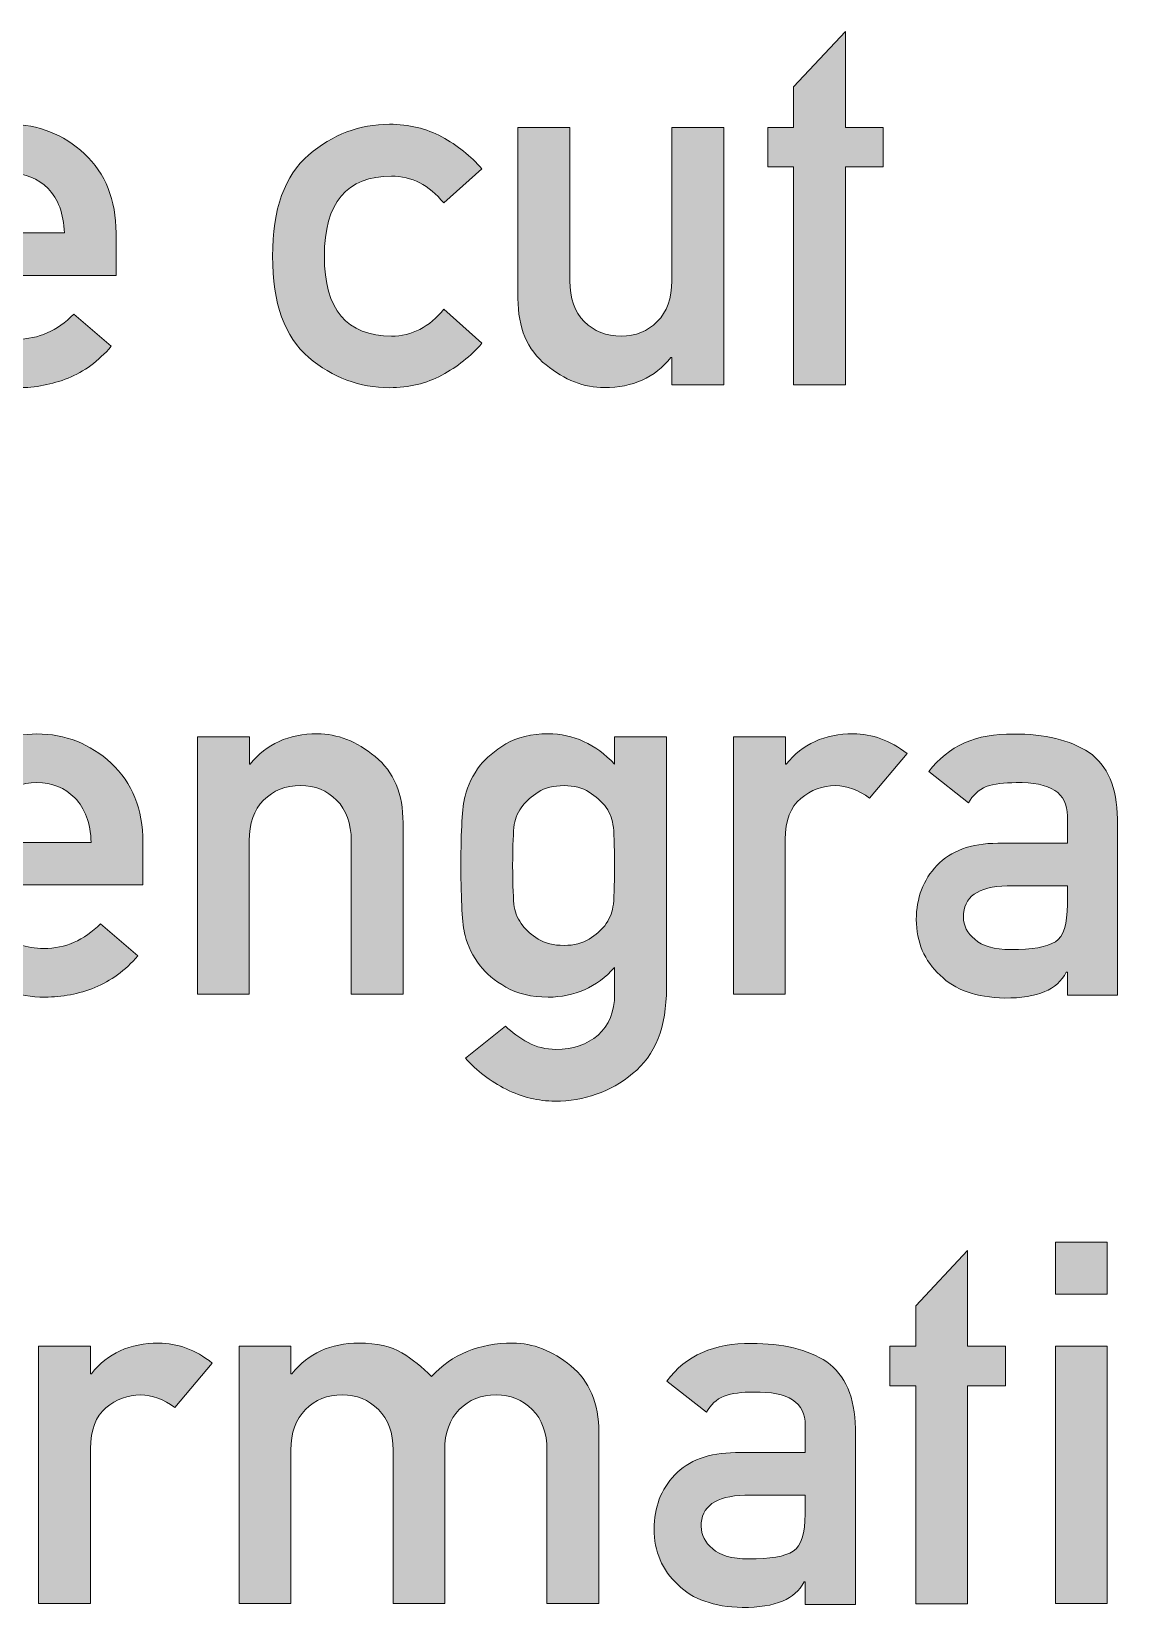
# Model space of a CAD drawing. Header units: inches. Extents: x 247 to 2765, y -1897 to -1110.
# Drawn here: x 2687.36 to 2696.41, y -1314.23 to -1301.09 of the extents above; entities that cross this region are included whole.
import ezdxf

# ---------------------------------------------------------------- set-up
doc = ezdxf.new("R2010")
doc.units = ezdxf.units.IN
doc.header["$MEASUREMENT"] = 0
doc.layers.add('Layer 1', color=7, linetype='Continuous')

# ---------------------------------------------------------------- blocks, each defined once
blk = doc.blocks.new('block 320')
at = {"layer": 'Layer 1', "true_color": 0x010101}
h = blk.add_hatch(color=18, dxfattribs=at)
h.dxf.hatch_style = 2
h.paths.add_polyline_path([(2693.714, -1304.037), (2693.714, -1302.22), (2693.5, -1302.22), (2693.5, -1301.89), (2693.714, -1301.89), (2693.714, -1301.553), (2694.147, -1301.091), (2694.147, -1301.89), (2694.461, -1301.89), (2694.461, -1302.22), (2694.147, -1302.22), (2694.147, -1304.037)])
h = blk.add_hatch(color=18, dxfattribs=at)
h.dxf.hatch_style = 2
edge = h.paths.add_edge_path()
edge.add_spline(control_points=[(2688.069, -1303.126), (2688.069, -1303.126), (2686.734, -1303.126), (2686.734, -1303.126), (2686.734, -1303.302), (2686.782, -1303.434), (2686.878, -1303.523), (2686.973, -1303.611), (2687.096, -1303.655), (2687.244, -1303.655), (2687.422, -1303.655), (2687.579, -1303.586), (2687.716, -1303.448), (2687.716, -1303.448), (2688.029, -1303.715), (2688.029, -1303.715), (2687.922, -1303.839), (2687.802, -1303.927), (2687.669, -1303.98), (2687.536, -1304.033), (2687.397, -1304.06), (2687.253, -1304.06), (2687.032, -1304.06), (2686.819, -1303.989), (2686.612, -1303.847), (2686.405, -1303.704), (2686.302, -1303.412), (2686.302, -1302.971), (2686.302, -1302.554), (2686.398, -1302.265), (2686.589, -1302.105), (2686.78, -1301.946), (2686.978, -1301.865), (2687.187, -1301.865), (2687.422, -1301.865), (2687.628, -1301.947), (2687.805, -1302.11), (2687.981, -1302.274), (2688.069, -1302.494), (2688.069, -1302.771), (2688.069, -1302.771), (2688.069, -1303.126), (2688.069, -1303.126), (2688.069, -1303.126), (2688.069, -1303.126), (2688.069, -1303.126)], knot_values=[0, 0, 0, 0, 1, 1, 1, 2, 2, 2, 3, 3, 3, 4, 4, 4, 5, 5, 5, 6, 6, 6, 7, 7, 7, 8, 8, 8, 9, 9, 9, 10, 10, 10, 11, 11, 11, 12, 12, 12, 13, 13, 13, 14, 14, 14, 15, 15, 15, 15], degree=3, periodic=1)
edge = h.paths.add_edge_path()
edge.add_spline(control_points=[(2686.734, -1302.77), (2686.734, -1302.77), (2687.639, -1302.77), (2687.639, -1302.77), (2687.632, -1302.609), (2687.587, -1302.485), (2687.502, -1302.399), (2687.418, -1302.315), (2687.313, -1302.272), (2687.186, -1302.272), (2687.058, -1302.272), (2686.952, -1302.315), (2686.868, -1302.399), (2686.782, -1302.485), (2686.738, -1302.609), (2686.734, -1302.77)], knot_values=[0, 0, 0, 0, 1, 1, 1, 2, 2, 2, 3, 3, 3, 4, 4, 4, 5, 5, 5, 5], degree=3, periodic=1)
h = blk.add_hatch(color=18, dxfattribs=at)
h.dxf.hatch_style = 2
edge = h.paths.add_edge_path()
edge.add_spline(control_points=[(2690.8, -1303.405), (2690.8, -1303.405), (2691.118, -1303.69), (2691.118, -1303.69), (2691.024, -1303.797), (2690.913, -1303.886), (2690.784, -1303.956), (2690.655, -1304.025), (2690.51, -1304.06), (2690.347, -1304.06), (2690.099, -1304.06), (2689.875, -1303.976), (2689.675, -1303.807), (2689.474, -1303.638), (2689.373, -1303.358), (2689.373, -1302.964), (2689.373, -1302.571), (2689.474, -1302.29), (2689.675, -1302.119), (2689.875, -1301.949), (2690.099, -1301.864), (2690.347, -1301.864), (2690.51, -1301.864), (2690.655, -1301.899), (2690.784, -1301.969), (2690.913, -1302.04), (2691.024, -1302.129), (2691.118, -1302.236), (2691.118, -1302.236), (2690.8, -1302.52), (2690.8, -1302.52), (2690.678, -1302.37), (2690.533, -1302.296), (2690.364, -1302.296), (2689.992, -1302.296), (2689.805, -1302.519), (2689.805, -1302.964), (2689.805, -1303.408), (2689.992, -1303.63), (2690.364, -1303.63), (2690.534, -1303.63), (2690.68, -1303.555), (2690.8, -1303.405)], knot_values=[0, 0, 0, 0, 1, 1, 1, 2, 2, 2, 3, 3, 3, 4, 4, 4, 5, 5, 5, 6, 6, 6, 7, 7, 7, 8, 8, 8, 9, 9, 9, 10, 10, 10, 11, 11, 11, 12, 12, 12, 13, 13, 13, 14, 14, 14, 14], degree=3, periodic=1)
h = blk.add_hatch(color=18, dxfattribs=at)
h.dxf.hatch_style = 2
edge = h.paths.add_edge_path()
edge.add_spline(control_points=[(2691.418, -1303.316), (2691.418, -1303.316), (2691.418, -1301.89), (2691.418, -1301.89), (2691.418, -1301.89), (2691.851, -1301.89), (2691.851, -1301.89), (2691.851, -1301.89), (2691.851, -1303.169), (2691.851, -1303.169), (2691.851, -1303.315), (2691.89, -1303.428), (2691.971, -1303.509), (2692.052, -1303.59), (2692.154, -1303.63), (2692.278, -1303.63), (2692.398, -1303.63), (2692.499, -1303.59), (2692.579, -1303.509), (2692.66, -1303.428), (2692.701, -1303.315), (2692.701, -1303.169), (2692.701, -1303.169), (2692.701, -1301.89), (2692.701, -1301.89), (2692.701, -1301.89), (2693.133, -1301.89), (2693.133, -1301.89), (2693.133, -1301.89), (2693.133, -1304.035), (2693.133, -1304.035), (2693.133, -1304.035), (2692.701, -1304.035), (2692.701, -1304.035), (2692.701, -1304.035), (2692.701, -1303.807), (2692.701, -1303.807), (2692.701, -1303.807), (2692.692, -1303.807), (2692.692, -1303.807), (2692.559, -1303.976), (2692.374, -1304.059), (2692.139, -1304.059), (2691.97, -1304.059), (2691.807, -1303.996), (2691.652, -1303.87), (2691.496, -1303.745), (2691.418, -1303.559), (2691.418, -1303.316)], knot_values=[0, 0, 0, 0, 1, 1, 1, 2, 2, 2, 3, 3, 3, 4, 4, 4, 5, 5, 5, 6, 6, 6, 7, 7, 7, 8, 8, 8, 9, 9, 9, 10, 10, 10, 11, 11, 11, 12, 12, 12, 13, 13, 13, 14, 14, 14, 15, 15, 15, 16, 16, 16, 16], degree=3, periodic=1)
h = blk.add_hatch(color=18, dxfattribs=at)
h.dxf.hatch_style = 2
edge = h.paths.add_edge_path()
edge.add_spline(control_points=[(2688.293, -1308.205), (2688.293, -1308.205), (2686.957, -1308.205), (2686.957, -1308.205), (2686.957, -1308.382), (2687.005, -1308.514), (2687.1, -1308.603), (2687.196, -1308.691), (2687.318, -1308.735), (2687.468, -1308.735), (2687.646, -1308.735), (2687.802, -1308.666), (2687.939, -1308.528), (2687.939, -1308.528), (2688.251, -1308.795), (2688.251, -1308.795), (2688.145, -1308.919), (2688.025, -1309.007), (2687.892, -1309.06), (2687.759, -1309.113), (2687.62, -1309.14), (2687.476, -1309.14), (2687.255, -1309.14), (2687.042, -1309.069), (2686.835, -1308.927), (2686.628, -1308.784), (2686.525, -1308.492), (2686.525, -1308.051), (2686.525, -1307.633), (2686.621, -1307.345), (2686.812, -1307.185), (2687.003, -1307.025), (2687.201, -1306.946), (2687.41, -1306.946), (2687.646, -1306.946), (2687.852, -1307.027), (2688.028, -1307.19), (2688.205, -1307.353), (2688.293, -1307.573), (2688.293, -1307.85), (2688.293, -1307.85), (2688.293, -1308.205), (2688.293, -1308.205)], knot_values=[0, 0, 0, 0, 1, 1, 1, 2, 2, 2, 3, 3, 3, 4, 4, 4, 5, 5, 5, 6, 6, 6, 7, 7, 7, 8, 8, 8, 9, 9, 9, 10, 10, 10, 11, 11, 11, 12, 12, 12, 13, 13, 13, 14, 14, 14, 14], degree=3, periodic=1)
edge = h.paths.add_edge_path()
edge.add_spline(control_points=[(2686.957, -1307.85), (2686.957, -1307.85), (2687.862, -1307.85), (2687.862, -1307.85), (2687.855, -1307.689), (2687.81, -1307.565), (2687.726, -1307.48), (2687.641, -1307.394), (2687.536, -1307.352), (2687.41, -1307.352), (2687.282, -1307.352), (2687.175, -1307.394), (2687.09, -1307.48), (2687.006, -1307.565), (2686.961, -1307.689), (2686.957, -1307.85)], knot_values=[0, 0, 0, 0, 1, 1, 1, 2, 2, 2, 3, 3, 3, 4, 4, 4, 5, 5, 5, 5], degree=3, periodic=1)
h = blk.add_hatch(color=18, dxfattribs=at)
h.dxf.hatch_style = 2
edge = h.paths.add_edge_path()
edge.add_spline(control_points=[(2688.747, -1309.115), (2688.747, -1309.115), (2688.747, -1306.969), (2688.747, -1306.969), (2688.747, -1306.969), (2689.18, -1306.969), (2689.18, -1306.969), (2689.18, -1306.969), (2689.18, -1307.199), (2689.18, -1307.199), (2689.18, -1307.199), (2689.187, -1307.199), (2689.187, -1307.199), (2689.321, -1307.029), (2689.507, -1306.945), (2689.746, -1306.945), (2689.913, -1306.945), (2690.074, -1307.008), (2690.228, -1307.134), (2690.383, -1307.261), (2690.461, -1307.446), (2690.461, -1307.688), (2690.461, -1307.688), (2690.461, -1309.114), (2690.461, -1309.114), (2690.461, -1309.114), (2690.029, -1309.114), (2690.029, -1309.114), (2690.029, -1309.114), (2690.029, -1307.837), (2690.029, -1307.837), (2690.029, -1307.692), (2689.988, -1307.58), (2689.907, -1307.498), (2689.827, -1307.417), (2689.726, -1307.376), (2689.606, -1307.376), (2689.482, -1307.376), (2689.38, -1307.416), (2689.299, -1307.498), (2689.219, -1307.579), (2689.178, -1307.692), (2689.178, -1307.837), (2689.178, -1307.837), (2689.178, -1309.114), (2689.178, -1309.114), (2689.178, -1309.114), (2688.747, -1309.115), (2688.747, -1309.115), (2688.747, -1309.115), (2688.747, -1309.115), (2688.747, -1309.115)], knot_values=[0, 0, 0, 0, 1, 1, 1, 2, 2, 2, 3, 3, 3, 4, 4, 4, 5, 5, 5, 6, 6, 6, 7, 7, 7, 8, 8, 8, 9, 9, 9, 10, 10, 10, 11, 11, 11, 12, 12, 12, 13, 13, 13, 14, 14, 14, 15, 15, 15, 16, 16, 16, 17, 17, 17, 17], degree=3, periodic=1)
h = blk.add_hatch(color=18, dxfattribs=at)
h.dxf.hatch_style = 2
edge = h.paths.add_edge_path()
edge.add_spline(control_points=[(2692.224, -1309.113), (2692.224, -1309.113), (2692.224, -1308.892), (2692.224, -1308.892), (2692.074, -1309.057), (2691.889, -1309.14), (2691.67, -1309.14), (2691.53, -1309.14), (2691.413, -1309.112), (2691.318, -1309.056), (2691.223, -1309.001), (2691.152, -1308.942), (2691.104, -1308.879), (2691.042, -1308.799), (2691, -1308.715), (2690.977, -1308.625), (2690.955, -1308.535), (2690.943, -1308.342), (2690.943, -1308.044), (2690.943, -1307.747), (2690.954, -1307.553), (2690.977, -1307.464), (2691, -1307.374), (2691.043, -1307.289), (2691.104, -1307.207), (2691.153, -1307.146), (2691.224, -1307.087), (2691.318, -1307.03), (2691.412, -1306.973), (2691.53, -1306.945), (2691.67, -1306.945), (2691.88, -1306.945), (2692.064, -1307.029), (2692.224, -1307.199), (2692.224, -1307.199), (2692.224, -1306.969), (2692.224, -1306.969), (2692.224, -1306.969), (2692.656, -1306.969), (2692.656, -1306.969), (2692.656, -1306.969), (2692.656, -1309.065), (2692.656, -1309.065), (2692.656, -1309.388), (2692.562, -1309.625), (2692.374, -1309.778), (2692.186, -1309.931), (2691.97, -1310.007), (2691.726, -1310.007), (2691.588, -1310.007), (2691.453, -1309.974), (2691.321, -1309.908), (2691.188, -1309.842), (2691.075, -1309.755), (2690.98, -1309.648), (2690.98, -1309.648), (2691.314, -1309.382), (2691.314, -1309.382), (2691.367, -1309.433), (2691.429, -1309.479), (2691.502, -1309.518), (2691.574, -1309.556), (2691.651, -1309.576), (2691.734, -1309.576), (2691.877, -1309.576), (2691.994, -1309.536), (2692.086, -1309.456), (2692.178, -1309.376), (2692.224, -1309.262), (2692.224, -1309.113)], knot_values=[0, 0, 0, 0, 1, 1, 1, 2, 2, 2, 3, 3, 3, 4, 4, 4, 5, 5, 5, 6, 6, 6, 7, 7, 7, 8, 8, 8, 9, 9, 9, 10, 10, 10, 11, 11, 11, 12, 12, 12, 13, 13, 13, 14, 14, 14, 15, 15, 15, 16, 16, 16, 17, 17, 17, 18, 18, 18, 19, 19, 19, 20, 20, 20, 21, 21, 21, 22, 22, 22, 23, 23, 23, 23], degree=3, periodic=1)
edge = h.paths.add_edge_path()
edge.add_spline(control_points=[(2691.374, -1308.044), (2691.374, -1308.216), (2691.38, -1308.331), (2691.388, -1308.388), (2691.397, -1308.444), (2691.421, -1308.497), (2691.459, -1308.545), (2691.488, -1308.583), (2691.531, -1308.621), (2691.587, -1308.656), (2691.644, -1308.692), (2691.715, -1308.709), (2691.802, -1308.709), (2691.886, -1308.709), (2691.956, -1308.692), (2692.012, -1308.656), (2692.067, -1308.62), (2692.11, -1308.583), (2692.141, -1308.545), (2692.178, -1308.496), (2692.201, -1308.444), (2692.21, -1308.388), (2692.219, -1308.331), (2692.223, -1308.217), (2692.223, -1308.044), (2692.223, -1307.872), (2692.219, -1307.757), (2692.21, -1307.701), (2692.201, -1307.644), (2692.178, -1307.591), (2692.141, -1307.542), (2692.11, -1307.505), (2692.067, -1307.467), (2692.012, -1307.431), (2691.956, -1307.394), (2691.886, -1307.377), (2691.802, -1307.377), (2691.715, -1307.377), (2691.644, -1307.395), (2691.587, -1307.431), (2691.531, -1307.467), (2691.488, -1307.505), (2691.459, -1307.542), (2691.421, -1307.592), (2691.397, -1307.644), (2691.388, -1307.701), (2691.38, -1307.757), (2691.374, -1307.872), (2691.374, -1308.044)], knot_values=[0, 0, 0, 0, 1, 1, 1, 2, 2, 2, 3, 3, 3, 4, 4, 4, 5, 5, 5, 6, 6, 6, 7, 7, 7, 8, 8, 8, 9, 9, 9, 10, 10, 10, 11, 11, 11, 12, 12, 12, 13, 13, 13, 14, 14, 14, 15, 15, 15, 16, 16, 16, 16], degree=3, periodic=1)
h = blk.add_hatch(color=18, dxfattribs=at)
h.dxf.hatch_style = 2
edge = h.paths.add_edge_path()
edge.add_spline(control_points=[(2693.214, -1309.115), (2693.214, -1309.115), (2693.214, -1306.969), (2693.214, -1306.969), (2693.214, -1306.969), (2693.647, -1306.969), (2693.647, -1306.969), (2693.647, -1306.969), (2693.647, -1307.199), (2693.647, -1307.199), (2693.647, -1307.199), (2693.654, -1307.199), (2693.654, -1307.199), (2693.788, -1307.029), (2693.974, -1306.945), (2694.212, -1306.945), (2694.37, -1306.945), (2694.519, -1306.999), (2694.661, -1307.11), (2694.661, -1307.11), (2694.349, -1307.482), (2694.349, -1307.482), (2694.254, -1307.412), (2694.16, -1307.377), (2694.063, -1307.377), (2693.957, -1307.377), (2693.861, -1307.412), (2693.775, -1307.483), (2693.689, -1307.554), (2693.646, -1307.668), (2693.646, -1307.825), (2693.646, -1307.825), (2693.646, -1309.115), (2693.646, -1309.115), (2693.646, -1309.115), (2693.214, -1309.115), (2693.214, -1309.115), (2693.214, -1309.115), (2693.214, -1309.115), (2693.214, -1309.115)], knot_values=[0, 0, 0, 0, 1, 1, 1, 2, 2, 2, 3, 3, 3, 4, 4, 4, 5, 5, 5, 6, 6, 6, 7, 7, 7, 8, 8, 8, 9, 9, 9, 10, 10, 10, 11, 11, 11, 12, 12, 12, 13, 13, 13, 13], degree=3, periodic=1)
h = blk.add_hatch(color=18, dxfattribs=at)
h.dxf.hatch_style = 2
edge = h.paths.add_edge_path()
edge.add_spline(control_points=[(2695.997, -1309.123), (2695.997, -1309.123), (2695.997, -1308.933), (2695.997, -1308.933), (2695.997, -1308.933), (2695.988, -1308.933), (2695.988, -1308.933), (2695.948, -1309.007), (2695.889, -1309.061), (2695.809, -1309.094), (2695.723, -1309.13), (2695.611, -1309.148), (2695.474, -1309.148), (2695.237, -1309.142), (2695.058, -1309.079), (2694.937, -1308.958), (2694.805, -1308.837), (2694.738, -1308.682), (2694.738, -1308.493), (2694.738, -1308.314), (2694.795, -1308.163), (2694.91, -1308.042), (2695.024, -1307.921), (2695.193, -1307.859), (2695.416, -1307.857), (2695.416, -1307.857), (2695.997, -1307.857), (2695.997, -1307.857), (2695.997, -1307.857), (2695.997, -1307.629), (2695.997, -1307.629), (2695.998, -1307.439), (2695.856, -1307.346), (2695.569, -1307.352), (2695.47, -1307.352), (2695.387, -1307.363), (2695.321, -1307.385), (2695.256, -1307.414), (2695.207, -1307.459), (2695.174, -1307.52), (2695.174, -1307.52), (2694.843, -1307.259), (2694.843, -1307.259), (2695.003, -1307.046), (2695.238, -1306.942), (2695.548, -1306.947), (2695.809, -1306.945), (2696.018, -1306.996), (2696.177, -1307.1), (2696.332, -1307.21), (2696.411, -1307.394), (2696.414, -1307.654), (2696.414, -1307.654), (2696.414, -1309.124), (2696.414, -1309.124), (2696.414, -1309.124), (2695.997, -1309.123), (2695.997, -1309.123), (2695.997, -1309.123), (2695.997, -1309.123), (2695.997, -1309.123)], knot_values=[0, 0, 0, 0, 1, 1, 1, 2, 2, 2, 3, 3, 3, 4, 4, 4, 5, 5, 5, 6, 6, 6, 7, 7, 7, 8, 8, 8, 9, 9, 9, 10, 10, 10, 11, 11, 11, 12, 12, 12, 13, 13, 13, 14, 14, 14, 15, 15, 15, 16, 16, 16, 17, 17, 17, 18, 18, 18, 19, 19, 19, 20, 20, 20, 20], degree=3, periodic=1)
edge = h.paths.add_edge_path()
edge.add_spline(control_points=[(2695.997, -1308.369), (2695.997, -1308.369), (2695.997, -1308.212), (2695.997, -1308.212), (2695.997, -1308.212), (2695.494, -1308.212), (2695.494, -1308.212), (2695.249, -1308.219), (2695.128, -1308.306), (2695.131, -1308.472), (2695.131, -1308.544), (2695.162, -1308.606), (2695.226, -1308.658), (2695.286, -1308.714), (2695.386, -1308.743), (2695.526, -1308.743), (2695.702, -1308.745), (2695.826, -1308.724), (2695.898, -1308.678), (2695.963, -1308.634), (2695.997, -1308.53), (2695.997, -1308.369)], knot_values=[0, 0, 0, 0, 1, 1, 1, 2, 2, 2, 3, 3, 3, 4, 4, 4, 5, 5, 5, 6, 6, 6, 7, 7, 7, 7], degree=3, periodic=1)
h = blk.add_hatch(color=18, dxfattribs=at)
h.dxf.hatch_style = 2
h.paths.add_polyline_path([(2695.897, -1311.616), (2695.897, -1311.183), (2696.329, -1311.183), (2696.329, -1311.616)])
h.paths.add_polyline_path([(2695.897, -1314.195), (2695.897, -1312.049), (2696.329, -1312.049), (2696.329, -1314.195)])
h = blk.add_hatch(color=18, dxfattribs=at)
h.dxf.hatch_style = 2
h.paths.add_polyline_path([(2694.733, -1314.197), (2694.733, -1312.381), (2694.518, -1312.381), (2694.518, -1312.049), (2694.733, -1312.049), (2694.733, -1311.713), (2695.165, -1311.252), (2695.165, -1312.049), (2695.48, -1312.049), (2695.48, -1312.381), (2695.165, -1312.381), (2695.165, -1314.197)])
h = blk.add_hatch(color=18, dxfattribs=at)
h.dxf.hatch_style = 2
edge = h.paths.add_edge_path()
edge.add_spline(control_points=[(2687.424, -1314.195), (2687.424, -1314.195), (2687.424, -1312.049), (2687.424, -1312.049), (2687.424, -1312.049), (2687.857, -1312.049), (2687.857, -1312.049), (2687.857, -1312.049), (2687.857, -1312.279), (2687.857, -1312.279), (2687.857, -1312.279), (2687.865, -1312.279), (2687.865, -1312.279), (2687.998, -1312.109), (2688.184, -1312.024), (2688.423, -1312.024), (2688.58, -1312.024), (2688.729, -1312.079), (2688.871, -1312.19), (2688.871, -1312.19), (2688.559, -1312.562), (2688.559, -1312.562), (2688.465, -1312.491), (2688.37, -1312.456), (2688.273, -1312.456), (2688.167, -1312.456), (2688.071, -1312.492), (2687.985, -1312.563), (2687.899, -1312.634), (2687.856, -1312.748), (2687.856, -1312.905), (2687.856, -1312.905), (2687.856, -1314.195), (2687.856, -1314.195), (2687.856, -1314.195), (2687.424, -1314.195), (2687.424, -1314.195), (2687.424, -1314.195), (2687.424, -1314.195), (2687.424, -1314.195)], knot_values=[0, 0, 0, 0, 1, 1, 1, 2, 2, 2, 3, 3, 3, 4, 4, 4, 5, 5, 5, 6, 6, 6, 7, 7, 7, 8, 8, 8, 9, 9, 9, 10, 10, 10, 11, 11, 11, 12, 12, 12, 13, 13, 13, 13], degree=3, periodic=1)
h = blk.add_hatch(color=18, dxfattribs=at)
h.dxf.hatch_style = 2
edge = h.paths.add_edge_path()
edge.add_spline(control_points=[(2689.094, -1314.195), (2689.094, -1314.195), (2689.094, -1312.049), (2689.094, -1312.049), (2689.094, -1312.049), (2689.526, -1312.049), (2689.526, -1312.049), (2689.526, -1312.049), (2689.526, -1312.279), (2689.526, -1312.279), (2689.526, -1312.279), (2689.535, -1312.279), (2689.535, -1312.279), (2689.671, -1312.109), (2689.857, -1312.024), (2690.093, -1312.024), (2690.243, -1312.024), (2690.362, -1312.05), (2690.45, -1312.105), (2690.539, -1312.159), (2690.621, -1312.224), (2690.698, -1312.303), (2690.868, -1312.118), (2691.094, -1312.024), (2691.376, -1312.024), (2691.544, -1312.024), (2691.705, -1312.088), (2691.859, -1312.214), (2692.014, -1312.341), (2692.092, -1312.526), (2692.092, -1312.768), (2692.092, -1312.768), (2692.092, -1314.194), (2692.092, -1314.194), (2692.092, -1314.194), (2691.66, -1314.194), (2691.66, -1314.194), (2691.66, -1314.194), (2691.66, -1312.917), (2691.66, -1312.917), (2691.66, -1312.772), (2691.619, -1312.66), (2691.538, -1312.578), (2691.456, -1312.497), (2691.355, -1312.456), (2691.236, -1312.456), (2691.112, -1312.456), (2691.01, -1312.496), (2690.929, -1312.578), (2690.849, -1312.66), (2690.808, -1312.772), (2690.808, -1312.917), (2690.808, -1312.917), (2690.808, -1314.194), (2690.808, -1314.194), (2690.808, -1314.194), (2690.378, -1314.194), (2690.378, -1314.194), (2690.378, -1314.194), (2690.378, -1312.917), (2690.378, -1312.917), (2690.378, -1312.772), (2690.337, -1312.66), (2690.255, -1312.578), (2690.174, -1312.497), (2690.074, -1312.456), (2689.954, -1312.456), (2689.83, -1312.456), (2689.727, -1312.496), (2689.647, -1312.578), (2689.567, -1312.66), (2689.526, -1312.772), (2689.526, -1312.917), (2689.526, -1312.917), (2689.526, -1314.194), (2689.526, -1314.194), (2689.526, -1314.194), (2689.094, -1314.194), (2689.094, -1314.194), (2689.094, -1314.194), (2689.094, -1314.195), (2689.094, -1314.195)], knot_values=[0, 0, 0, 0, 1, 1, 1, 2, 2, 2, 3, 3, 3, 4, 4, 4, 5, 5, 5, 6, 6, 6, 7, 7, 7, 8, 8, 8, 9, 9, 9, 10, 10, 10, 11, 11, 11, 12, 12, 12, 13, 13, 13, 14, 14, 14, 15, 15, 15, 16, 16, 16, 17, 17, 17, 18, 18, 18, 19, 19, 19, 20, 20, 20, 21, 21, 21, 22, 22, 22, 23, 23, 23, 24, 24, 24, 25, 25, 25, 26, 26, 26, 27, 27, 27, 27], degree=3, periodic=1)
h = blk.add_hatch(color=18, dxfattribs=at)
h.dxf.hatch_style = 2
edge = h.paths.add_edge_path()
edge.add_spline(control_points=[(2693.811, -1314.204), (2693.811, -1314.204), (2693.811, -1314.014), (2693.811, -1314.014), (2693.811, -1314.014), (2693.803, -1314.014), (2693.803, -1314.014), (2693.764, -1314.088), (2693.704, -1314.141), (2693.623, -1314.175), (2693.538, -1314.211), (2693.426, -1314.228), (2693.288, -1314.228), (2693.051, -1314.222), (2692.872, -1314.16), (2692.752, -1314.038), (2692.619, -1313.916), (2692.553, -1313.762), (2692.553, -1313.573), (2692.553, -1313.394), (2692.61, -1313.243), (2692.725, -1313.123), (2692.839, -1313.002), (2693.008, -1312.939), (2693.232, -1312.937), (2693.232, -1312.937), (2693.812, -1312.937), (2693.812, -1312.937), (2693.812, -1312.937), (2693.812, -1312.709), (2693.812, -1312.709), (2693.814, -1312.519), (2693.671, -1312.427), (2693.384, -1312.432), (2693.285, -1312.432), (2693.202, -1312.443), (2693.136, -1312.465), (2693.071, -1312.494), (2693.023, -1312.539), (2692.989, -1312.6), (2692.989, -1312.6), (2692.659, -1312.34), (2692.659, -1312.34), (2692.819, -1312.126), (2693.054, -1312.022), (2693.364, -1312.028), (2693.623, -1312.024), (2693.834, -1312.076), (2693.991, -1312.181), (2694.147, -1312.29), (2694.226, -1312.474), (2694.23, -1312.735), (2694.23, -1312.735), (2694.23, -1314.204), (2694.23, -1314.204), (2694.23, -1314.204), (2693.811, -1314.204), (2693.811, -1314.204), (2693.811, -1314.204), (2693.811, -1314.204), (2693.811, -1314.204)], knot_values=[0, 0, 0, 0, 1, 1, 1, 2, 2, 2, 3, 3, 3, 4, 4, 4, 5, 5, 5, 6, 6, 6, 7, 7, 7, 8, 8, 8, 9, 9, 9, 10, 10, 10, 11, 11, 11, 12, 12, 12, 13, 13, 13, 14, 14, 14, 15, 15, 15, 16, 16, 16, 17, 17, 17, 18, 18, 18, 19, 19, 19, 20, 20, 20, 20], degree=3, periodic=1)
edge = h.paths.add_edge_path()
edge.add_spline(control_points=[(2693.811, -1313.449), (2693.811, -1313.449), (2693.811, -1313.292), (2693.811, -1313.292), (2693.811, -1313.292), (2693.309, -1313.292), (2693.309, -1313.292), (2693.064, -1313.299), (2692.943, -1313.386), (2692.945, -1313.552), (2692.945, -1313.624), (2692.977, -1313.686), (2693.041, -1313.738), (2693.102, -1313.794), (2693.201, -1313.823), (2693.341, -1313.823), (2693.517, -1313.825), (2693.642, -1313.803), (2693.713, -1313.758), (2693.778, -1313.713), (2693.811, -1313.61), (2693.811, -1313.449)], knot_values=[0, 0, 0, 0, 1, 1, 1, 2, 2, 2, 3, 3, 3, 4, 4, 4, 5, 5, 5, 6, 6, 6, 7, 7, 7, 7], degree=3, periodic=1)
at = {"layer": 'Layer 1', "lineweight": 0}
for points in [[(2693.714, -1304.037), (2693.714, -1302.22), (2693.5, -1302.22), (2693.5, -1301.89), (2693.714, -1301.89), (2693.714, -1301.553), (2694.147, -1301.091), (2694.147, -1301.89), (2694.461, -1301.89), (2694.461, -1302.22), (2694.147, -1302.22), (2694.147, -1304.037), (2693.714, -1304.037)], [(2695.897, -1311.616), (2695.897, -1311.183), (2696.329, -1311.183), (2696.329, -1311.616), (2695.897, -1311.616)], [(2694.733, -1314.197), (2694.733, -1312.381), (2694.518, -1312.381), (2694.518, -1312.049), (2694.733, -1312.049), (2694.733, -1311.713), (2695.165, -1311.252), (2695.165, -1312.049), (2695.48, -1312.049), (2695.48, -1312.381), (2695.165, -1312.381), (2695.165, -1314.197), (2694.733, -1314.197)], [(2695.897, -1314.195), (2695.897, -1312.049), (2696.329, -1312.049), (2696.329, -1314.195), (2695.897, -1314.195)]]:
    blk.add_lwpolyline(points, dxfattribs=at)
for points, knots in [([(2688.069, -1303.126), (2688.069, -1303.126), (2686.734, -1303.126), (2686.734, -1303.126), (2686.734, -1303.302), (2686.782, -1303.434), (2686.878, -1303.523), (2686.973, -1303.611), (2687.096, -1303.655), (2687.244, -1303.655), (2687.422, -1303.655), (2687.579, -1303.586), (2687.716, -1303.448), (2687.716, -1303.448), (2688.029, -1303.715), (2688.029, -1303.715), (2687.922, -1303.839), (2687.802, -1303.927), (2687.669, -1303.98), (2687.536, -1304.033), (2687.397, -1304.06), (2687.253, -1304.06), (2687.032, -1304.06), (2686.819, -1303.989), (2686.612, -1303.847), (2686.405, -1303.704), (2686.302, -1303.412), (2686.302, -1302.971), (2686.302, -1302.554), (2686.398, -1302.265), (2686.589, -1302.105), (2686.78, -1301.946), (2686.978, -1301.865), (2687.187, -1301.865), (2687.422, -1301.865), (2687.628, -1301.947), (2687.805, -1302.11), (2687.981, -1302.274), (2688.069, -1302.494), (2688.069, -1302.771), (2688.069, -1302.771), (2688.069, -1303.126), (2688.069, -1303.126), (2688.069, -1303.126), (2688.069, -1303.126), (2688.069, -1303.126)], [0, 0, 0, 0, 1, 1, 1, 2, 2, 2, 3, 3, 3, 4, 4, 4, 5, 5, 5, 6, 6, 6, 7, 7, 7, 8, 8, 8, 9, 9, 9, 10, 10, 10, 11, 11, 11, 12, 12, 12, 13, 13, 13, 14, 14, 14, 15, 15, 15, 15]), ([(2690.8, -1303.405), (2690.8, -1303.405), (2691.118, -1303.69), (2691.118, -1303.69), (2691.024, -1303.797), (2690.913, -1303.886), (2690.784, -1303.956), (2690.655, -1304.025), (2690.51, -1304.06), (2690.347, -1304.06), (2690.099, -1304.06), (2689.875, -1303.976), (2689.675, -1303.807), (2689.474, -1303.638), (2689.373, -1303.358), (2689.373, -1302.964), (2689.373, -1302.571), (2689.474, -1302.29), (2689.675, -1302.119), (2689.875, -1301.949), (2690.099, -1301.864), (2690.347, -1301.864), (2690.51, -1301.864), (2690.655, -1301.899), (2690.784, -1301.969), (2690.913, -1302.04), (2691.024, -1302.129), (2691.118, -1302.236), (2691.118, -1302.236), (2690.8, -1302.52), (2690.8, -1302.52), (2690.678, -1302.37), (2690.533, -1302.296), (2690.364, -1302.296), (2689.992, -1302.296), (2689.805, -1302.519), (2689.805, -1302.964), (2689.805, -1303.408), (2689.992, -1303.63), (2690.364, -1303.63), (2690.534, -1303.63), (2690.68, -1303.555), (2690.8, -1303.405)], [0, 0, 0, 0, 1, 1, 1, 2, 2, 2, 3, 3, 3, 4, 4, 4, 5, 5, 5, 6, 6, 6, 7, 7, 7, 8, 8, 8, 9, 9, 9, 10, 10, 10, 11, 11, 11, 12, 12, 12, 13, 13, 13, 14, 14, 14, 14]), ([(2691.418, -1303.316), (2691.418, -1303.316), (2691.418, -1301.89), (2691.418, -1301.89), (2691.418, -1301.89), (2691.851, -1301.89), (2691.851, -1301.89), (2691.851, -1301.89), (2691.851, -1303.169), (2691.851, -1303.169), (2691.851, -1303.315), (2691.89, -1303.428), (2691.971, -1303.509), (2692.052, -1303.59), (2692.154, -1303.63), (2692.278, -1303.63), (2692.398, -1303.63), (2692.499, -1303.59), (2692.579, -1303.509), (2692.66, -1303.428), (2692.701, -1303.315), (2692.701, -1303.169), (2692.701, -1303.169), (2692.701, -1301.89), (2692.701, -1301.89), (2692.701, -1301.89), (2693.133, -1301.89), (2693.133, -1301.89), (2693.133, -1301.89), (2693.133, -1304.035), (2693.133, -1304.035), (2693.133, -1304.035), (2692.701, -1304.035), (2692.701, -1304.035), (2692.701, -1304.035), (2692.701, -1303.807), (2692.701, -1303.807), (2692.701, -1303.807), (2692.692, -1303.807), (2692.692, -1303.807), (2692.559, -1303.976), (2692.374, -1304.059), (2692.139, -1304.059), (2691.97, -1304.059), (2691.807, -1303.996), (2691.652, -1303.87), (2691.496, -1303.745), (2691.418, -1303.559), (2691.418, -1303.316)], [0, 0, 0, 0, 1, 1, 1, 2, 2, 2, 3, 3, 3, 4, 4, 4, 5, 5, 5, 6, 6, 6, 7, 7, 7, 8, 8, 8, 9, 9, 9, 10, 10, 10, 11, 11, 11, 12, 12, 12, 13, 13, 13, 14, 14, 14, 15, 15, 15, 16, 16, 16, 16]), ([(2686.734, -1302.77), (2686.734, -1302.77), (2687.639, -1302.77), (2687.639, -1302.77), (2687.632, -1302.609), (2687.587, -1302.485), (2687.502, -1302.399), (2687.418, -1302.315), (2687.313, -1302.272), (2687.186, -1302.272), (2687.058, -1302.272), (2686.952, -1302.315), (2686.868, -1302.399), (2686.782, -1302.485), (2686.738, -1302.609), (2686.734, -1302.77)], [0, 0, 0, 0, 1, 1, 1, 2, 2, 2, 3, 3, 3, 4, 4, 4, 5, 5, 5, 5]), ([(2688.293, -1308.205), (2688.293, -1308.205), (2686.957, -1308.205), (2686.957, -1308.205), (2686.957, -1308.382), (2687.005, -1308.514), (2687.1, -1308.603), (2687.196, -1308.691), (2687.318, -1308.735), (2687.468, -1308.735), (2687.646, -1308.735), (2687.802, -1308.666), (2687.939, -1308.528), (2687.939, -1308.528), (2688.251, -1308.795), (2688.251, -1308.795), (2688.145, -1308.919), (2688.025, -1309.007), (2687.892, -1309.06), (2687.759, -1309.113), (2687.62, -1309.14), (2687.476, -1309.14), (2687.255, -1309.14), (2687.042, -1309.069), (2686.835, -1308.927), (2686.628, -1308.784), (2686.525, -1308.492), (2686.525, -1308.051), (2686.525, -1307.633), (2686.621, -1307.345), (2686.812, -1307.185), (2687.003, -1307.025), (2687.201, -1306.946), (2687.41, -1306.946), (2687.646, -1306.946), (2687.852, -1307.027), (2688.028, -1307.19), (2688.205, -1307.353), (2688.293, -1307.573), (2688.293, -1307.85), (2688.293, -1307.85), (2688.293, -1308.205), (2688.293, -1308.205)], [0, 0, 0, 0, 1, 1, 1, 2, 2, 2, 3, 3, 3, 4, 4, 4, 5, 5, 5, 6, 6, 6, 7, 7, 7, 8, 8, 8, 9, 9, 9, 10, 10, 10, 11, 11, 11, 12, 12, 12, 13, 13, 13, 14, 14, 14, 14]), ([(2688.747, -1309.115), (2688.747, -1309.115), (2688.747, -1306.969), (2688.747, -1306.969), (2688.747, -1306.969), (2689.18, -1306.969), (2689.18, -1306.969), (2689.18, -1306.969), (2689.18, -1307.199), (2689.18, -1307.199), (2689.18, -1307.199), (2689.187, -1307.199), (2689.187, -1307.199), (2689.321, -1307.029), (2689.507, -1306.945), (2689.746, -1306.945), (2689.913, -1306.945), (2690.074, -1307.008), (2690.228, -1307.134), (2690.383, -1307.261), (2690.461, -1307.446), (2690.461, -1307.688), (2690.461, -1307.688), (2690.461, -1309.114), (2690.461, -1309.114), (2690.461, -1309.114), (2690.029, -1309.114), (2690.029, -1309.114), (2690.029, -1309.114), (2690.029, -1307.837), (2690.029, -1307.837), (2690.029, -1307.692), (2689.988, -1307.58), (2689.907, -1307.498), (2689.827, -1307.417), (2689.726, -1307.376), (2689.606, -1307.376), (2689.482, -1307.376), (2689.38, -1307.416), (2689.299, -1307.498), (2689.219, -1307.579), (2689.178, -1307.692), (2689.178, -1307.837), (2689.178, -1307.837), (2689.178, -1309.114), (2689.178, -1309.114), (2689.178, -1309.114), (2688.747, -1309.115), (2688.747, -1309.115), (2688.747, -1309.115), (2688.747, -1309.115), (2688.747, -1309.115)], [0, 0, 0, 0, 1, 1, 1, 2, 2, 2, 3, 3, 3, 4, 4, 4, 5, 5, 5, 6, 6, 6, 7, 7, 7, 8, 8, 8, 9, 9, 9, 10, 10, 10, 11, 11, 11, 12, 12, 12, 13, 13, 13, 14, 14, 14, 15, 15, 15, 16, 16, 16, 17, 17, 17, 17]), ([(2692.224, -1309.113), (2692.224, -1309.113), (2692.224, -1308.892), (2692.224, -1308.892), (2692.074, -1309.057), (2691.889, -1309.14), (2691.67, -1309.14), (2691.53, -1309.14), (2691.413, -1309.112), (2691.318, -1309.056), (2691.223, -1309.001), (2691.152, -1308.942), (2691.104, -1308.879), (2691.042, -1308.799), (2691, -1308.715), (2690.977, -1308.625), (2690.955, -1308.535), (2690.943, -1308.342), (2690.943, -1308.044), (2690.943, -1307.747), (2690.954, -1307.553), (2690.977, -1307.464), (2691, -1307.374), (2691.043, -1307.289), (2691.104, -1307.207), (2691.153, -1307.146), (2691.224, -1307.087), (2691.318, -1307.03), (2691.412, -1306.973), (2691.53, -1306.945), (2691.67, -1306.945), (2691.88, -1306.945), (2692.064, -1307.029), (2692.224, -1307.199), (2692.224, -1307.199), (2692.224, -1306.969), (2692.224, -1306.969), (2692.224, -1306.969), (2692.656, -1306.969), (2692.656, -1306.969), (2692.656, -1306.969), (2692.656, -1309.065), (2692.656, -1309.065), (2692.656, -1309.388), (2692.562, -1309.625), (2692.374, -1309.778), (2692.186, -1309.931), (2691.97, -1310.007), (2691.726, -1310.007), (2691.588, -1310.007), (2691.453, -1309.974), (2691.321, -1309.908), (2691.188, -1309.842), (2691.075, -1309.755), (2690.98, -1309.648), (2690.98, -1309.648), (2691.314, -1309.382), (2691.314, -1309.382), (2691.367, -1309.433), (2691.429, -1309.479), (2691.502, -1309.518), (2691.574, -1309.556), (2691.651, -1309.576), (2691.734, -1309.576), (2691.877, -1309.576), (2691.994, -1309.536), (2692.086, -1309.456), (2692.178, -1309.376), (2692.224, -1309.262), (2692.224, -1309.113)], [0, 0, 0, 0, 1, 1, 1, 2, 2, 2, 3, 3, 3, 4, 4, 4, 5, 5, 5, 6, 6, 6, 7, 7, 7, 8, 8, 8, 9, 9, 9, 10, 10, 10, 11, 11, 11, 12, 12, 12, 13, 13, 13, 14, 14, 14, 15, 15, 15, 16, 16, 16, 17, 17, 17, 18, 18, 18, 19, 19, 19, 20, 20, 20, 21, 21, 21, 22, 22, 22, 23, 23, 23, 23]), ([(2693.214, -1309.115), (2693.214, -1309.115), (2693.214, -1306.969), (2693.214, -1306.969), (2693.214, -1306.969), (2693.647, -1306.969), (2693.647, -1306.969), (2693.647, -1306.969), (2693.647, -1307.199), (2693.647, -1307.199), (2693.647, -1307.199), (2693.654, -1307.199), (2693.654, -1307.199), (2693.788, -1307.029), (2693.974, -1306.945), (2694.212, -1306.945), (2694.37, -1306.945), (2694.519, -1306.999), (2694.661, -1307.11), (2694.661, -1307.11), (2694.349, -1307.482), (2694.349, -1307.482), (2694.254, -1307.412), (2694.16, -1307.377), (2694.063, -1307.377), (2693.957, -1307.377), (2693.861, -1307.412), (2693.775, -1307.483), (2693.689, -1307.554), (2693.646, -1307.668), (2693.646, -1307.825), (2693.646, -1307.825), (2693.646, -1309.115), (2693.646, -1309.115), (2693.646, -1309.115), (2693.214, -1309.115), (2693.214, -1309.115), (2693.214, -1309.115), (2693.214, -1309.115), (2693.214, -1309.115)], [0, 0, 0, 0, 1, 1, 1, 2, 2, 2, 3, 3, 3, 4, 4, 4, 5, 5, 5, 6, 6, 6, 7, 7, 7, 8, 8, 8, 9, 9, 9, 10, 10, 10, 11, 11, 11, 12, 12, 12, 13, 13, 13, 13]), ([(2695.997, -1309.123), (2695.997, -1309.123), (2695.997, -1308.933), (2695.997, -1308.933), (2695.997, -1308.933), (2695.988, -1308.933), (2695.988, -1308.933), (2695.948, -1309.007), (2695.889, -1309.061), (2695.809, -1309.094), (2695.723, -1309.13), (2695.611, -1309.148), (2695.474, -1309.148), (2695.237, -1309.142), (2695.058, -1309.079), (2694.937, -1308.958), (2694.805, -1308.837), (2694.738, -1308.682), (2694.738, -1308.493), (2694.738, -1308.314), (2694.795, -1308.163), (2694.91, -1308.042), (2695.024, -1307.921), (2695.193, -1307.859), (2695.416, -1307.857), (2695.416, -1307.857), (2695.997, -1307.857), (2695.997, -1307.857), (2695.997, -1307.857), (2695.997, -1307.629), (2695.997, -1307.629), (2695.998, -1307.439), (2695.856, -1307.346), (2695.569, -1307.352), (2695.47, -1307.352), (2695.387, -1307.363), (2695.321, -1307.385), (2695.256, -1307.414), (2695.207, -1307.459), (2695.174, -1307.52), (2695.174, -1307.52), (2694.843, -1307.259), (2694.843, -1307.259), (2695.003, -1307.046), (2695.238, -1306.942), (2695.548, -1306.947), (2695.809, -1306.945), (2696.018, -1306.996), (2696.177, -1307.1), (2696.332, -1307.21), (2696.411, -1307.394), (2696.414, -1307.654), (2696.414, -1307.654), (2696.414, -1309.124), (2696.414, -1309.124), (2696.414, -1309.124), (2695.997, -1309.123), (2695.997, -1309.123), (2695.997, -1309.123), (2695.997, -1309.123), (2695.997, -1309.123)], [0, 0, 0, 0, 1, 1, 1, 2, 2, 2, 3, 3, 3, 4, 4, 4, 5, 5, 5, 6, 6, 6, 7, 7, 7, 8, 8, 8, 9, 9, 9, 10, 10, 10, 11, 11, 11, 12, 12, 12, 13, 13, 13, 14, 14, 14, 15, 15, 15, 16, 16, 16, 17, 17, 17, 18, 18, 18, 19, 19, 19, 20, 20, 20, 20]), ([(2686.957, -1307.85), (2686.957, -1307.85), (2687.862, -1307.85), (2687.862, -1307.85), (2687.855, -1307.689), (2687.81, -1307.565), (2687.726, -1307.48), (2687.641, -1307.394), (2687.536, -1307.352), (2687.41, -1307.352), (2687.282, -1307.352), (2687.175, -1307.394), (2687.09, -1307.48), (2687.006, -1307.565), (2686.961, -1307.689), (2686.957, -1307.85)], [0, 0, 0, 0, 1, 1, 1, 2, 2, 2, 3, 3, 3, 4, 4, 4, 5, 5, 5, 5]), ([(2691.374, -1308.044), (2691.374, -1308.216), (2691.38, -1308.331), (2691.388, -1308.388), (2691.397, -1308.444), (2691.421, -1308.497), (2691.459, -1308.545), (2691.488, -1308.583), (2691.531, -1308.621), (2691.587, -1308.656), (2691.644, -1308.692), (2691.715, -1308.709), (2691.802, -1308.709), (2691.886, -1308.709), (2691.956, -1308.692), (2692.012, -1308.656), (2692.067, -1308.62), (2692.11, -1308.583), (2692.141, -1308.545), (2692.178, -1308.496), (2692.201, -1308.444), (2692.21, -1308.388), (2692.219, -1308.331), (2692.223, -1308.217), (2692.223, -1308.044), (2692.223, -1307.872), (2692.219, -1307.757), (2692.21, -1307.701), (2692.201, -1307.644), (2692.178, -1307.591), (2692.141, -1307.542), (2692.11, -1307.505), (2692.067, -1307.467), (2692.012, -1307.431), (2691.956, -1307.394), (2691.886, -1307.377), (2691.802, -1307.377), (2691.715, -1307.377), (2691.644, -1307.395), (2691.587, -1307.431), (2691.531, -1307.467), (2691.488, -1307.505), (2691.459, -1307.542), (2691.421, -1307.592), (2691.397, -1307.644), (2691.388, -1307.701), (2691.38, -1307.757), (2691.374, -1307.872), (2691.374, -1308.044)], [0, 0, 0, 0, 1, 1, 1, 2, 2, 2, 3, 3, 3, 4, 4, 4, 5, 5, 5, 6, 6, 6, 7, 7, 7, 8, 8, 8, 9, 9, 9, 10, 10, 10, 11, 11, 11, 12, 12, 12, 13, 13, 13, 14, 14, 14, 15, 15, 15, 16, 16, 16, 16]), ([(2695.997, -1308.369), (2695.997, -1308.369), (2695.997, -1308.212), (2695.997, -1308.212), (2695.997, -1308.212), (2695.494, -1308.212), (2695.494, -1308.212), (2695.249, -1308.219), (2695.128, -1308.306), (2695.131, -1308.472), (2695.131, -1308.544), (2695.162, -1308.606), (2695.226, -1308.658), (2695.286, -1308.714), (2695.386, -1308.743), (2695.526, -1308.743), (2695.702, -1308.745), (2695.826, -1308.724), (2695.898, -1308.678), (2695.963, -1308.634), (2695.997, -1308.53), (2695.997, -1308.369)], [0, 0, 0, 0, 1, 1, 1, 2, 2, 2, 3, 3, 3, 4, 4, 4, 5, 5, 5, 6, 6, 6, 7, 7, 7, 7]), ([(2687.424, -1314.195), (2687.424, -1314.195), (2687.424, -1312.049), (2687.424, -1312.049), (2687.424, -1312.049), (2687.857, -1312.049), (2687.857, -1312.049), (2687.857, -1312.049), (2687.857, -1312.279), (2687.857, -1312.279), (2687.857, -1312.279), (2687.865, -1312.279), (2687.865, -1312.279), (2687.998, -1312.109), (2688.184, -1312.024), (2688.423, -1312.024), (2688.58, -1312.024), (2688.729, -1312.079), (2688.871, -1312.19), (2688.871, -1312.19), (2688.559, -1312.562), (2688.559, -1312.562), (2688.465, -1312.491), (2688.37, -1312.456), (2688.273, -1312.456), (2688.167, -1312.456), (2688.071, -1312.492), (2687.985, -1312.563), (2687.899, -1312.634), (2687.856, -1312.748), (2687.856, -1312.905), (2687.856, -1312.905), (2687.856, -1314.195), (2687.856, -1314.195), (2687.856, -1314.195), (2687.424, -1314.195), (2687.424, -1314.195), (2687.424, -1314.195), (2687.424, -1314.195), (2687.424, -1314.195)], [0, 0, 0, 0, 1, 1, 1, 2, 2, 2, 3, 3, 3, 4, 4, 4, 5, 5, 5, 6, 6, 6, 7, 7, 7, 8, 8, 8, 9, 9, 9, 10, 10, 10, 11, 11, 11, 12, 12, 12, 13, 13, 13, 13]), ([(2689.094, -1314.195), (2689.094, -1314.195), (2689.094, -1312.049), (2689.094, -1312.049), (2689.094, -1312.049), (2689.526, -1312.049), (2689.526, -1312.049), (2689.526, -1312.049), (2689.526, -1312.279), (2689.526, -1312.279), (2689.526, -1312.279), (2689.535, -1312.279), (2689.535, -1312.279), (2689.671, -1312.109), (2689.857, -1312.024), (2690.093, -1312.024), (2690.243, -1312.024), (2690.362, -1312.05), (2690.45, -1312.105), (2690.539, -1312.159), (2690.621, -1312.224), (2690.698, -1312.303), (2690.868, -1312.118), (2691.094, -1312.024), (2691.376, -1312.024), (2691.544, -1312.024), (2691.705, -1312.088), (2691.859, -1312.214), (2692.014, -1312.341), (2692.092, -1312.526), (2692.092, -1312.768), (2692.092, -1312.768), (2692.092, -1314.194), (2692.092, -1314.194), (2692.092, -1314.194), (2691.66, -1314.194), (2691.66, -1314.194), (2691.66, -1314.194), (2691.66, -1312.917), (2691.66, -1312.917), (2691.66, -1312.772), (2691.619, -1312.66), (2691.538, -1312.578), (2691.456, -1312.497), (2691.355, -1312.456), (2691.236, -1312.456), (2691.112, -1312.456), (2691.01, -1312.496), (2690.929, -1312.578), (2690.849, -1312.66), (2690.808, -1312.772), (2690.808, -1312.917), (2690.808, -1312.917), (2690.808, -1314.194), (2690.808, -1314.194), (2690.808, -1314.194), (2690.378, -1314.194), (2690.378, -1314.194), (2690.378, -1314.194), (2690.378, -1312.917), (2690.378, -1312.917), (2690.378, -1312.772), (2690.337, -1312.66), (2690.255, -1312.578), (2690.174, -1312.497), (2690.074, -1312.456), (2689.954, -1312.456), (2689.83, -1312.456), (2689.727, -1312.496), (2689.647, -1312.578), (2689.567, -1312.66), (2689.526, -1312.772), (2689.526, -1312.917), (2689.526, -1312.917), (2689.526, -1314.194), (2689.526, -1314.194), (2689.526, -1314.194), (2689.094, -1314.194), (2689.094, -1314.194), (2689.094, -1314.194), (2689.094, -1314.195), (2689.094, -1314.195)], [0, 0, 0, 0, 1, 1, 1, 2, 2, 2, 3, 3, 3, 4, 4, 4, 5, 5, 5, 6, 6, 6, 7, 7, 7, 8, 8, 8, 9, 9, 9, 10, 10, 10, 11, 11, 11, 12, 12, 12, 13, 13, 13, 14, 14, 14, 15, 15, 15, 16, 16, 16, 17, 17, 17, 18, 18, 18, 19, 19, 19, 20, 20, 20, 21, 21, 21, 22, 22, 22, 23, 23, 23, 24, 24, 24, 25, 25, 25, 26, 26, 26, 27, 27, 27, 27]), ([(2693.811, -1314.204), (2693.811, -1314.204), (2693.811, -1314.014), (2693.811, -1314.014), (2693.811, -1314.014), (2693.803, -1314.014), (2693.803, -1314.014), (2693.764, -1314.088), (2693.704, -1314.141), (2693.623, -1314.175), (2693.538, -1314.211), (2693.426, -1314.228), (2693.288, -1314.228), (2693.051, -1314.222), (2692.872, -1314.16), (2692.752, -1314.038), (2692.619, -1313.916), (2692.553, -1313.762), (2692.553, -1313.573), (2692.553, -1313.394), (2692.61, -1313.243), (2692.725, -1313.123), (2692.839, -1313.002), (2693.008, -1312.939), (2693.232, -1312.937), (2693.232, -1312.937), (2693.812, -1312.937), (2693.812, -1312.937), (2693.812, -1312.937), (2693.812, -1312.709), (2693.812, -1312.709), (2693.814, -1312.519), (2693.671, -1312.427), (2693.384, -1312.432), (2693.285, -1312.432), (2693.202, -1312.443), (2693.136, -1312.465), (2693.071, -1312.494), (2693.023, -1312.539), (2692.989, -1312.6), (2692.989, -1312.6), (2692.659, -1312.34), (2692.659, -1312.34), (2692.819, -1312.126), (2693.054, -1312.022), (2693.364, -1312.028), (2693.623, -1312.024), (2693.834, -1312.076), (2693.991, -1312.181), (2694.147, -1312.29), (2694.226, -1312.474), (2694.23, -1312.735), (2694.23, -1312.735), (2694.23, -1314.204), (2694.23, -1314.204), (2694.23, -1314.204), (2693.811, -1314.204), (2693.811, -1314.204), (2693.811, -1314.204), (2693.811, -1314.204), (2693.811, -1314.204)], [0, 0, 0, 0, 1, 1, 1, 2, 2, 2, 3, 3, 3, 4, 4, 4, 5, 5, 5, 6, 6, 6, 7, 7, 7, 8, 8, 8, 9, 9, 9, 10, 10, 10, 11, 11, 11, 12, 12, 12, 13, 13, 13, 14, 14, 14, 15, 15, 15, 16, 16, 16, 17, 17, 17, 18, 18, 18, 19, 19, 19, 20, 20, 20, 20]), ([(2693.811, -1313.449), (2693.811, -1313.449), (2693.811, -1313.292), (2693.811, -1313.292), (2693.811, -1313.292), (2693.309, -1313.292), (2693.309, -1313.292), (2693.064, -1313.299), (2692.943, -1313.386), (2692.945, -1313.552), (2692.945, -1313.624), (2692.977, -1313.686), (2693.041, -1313.738), (2693.102, -1313.794), (2693.201, -1313.823), (2693.341, -1313.823), (2693.517, -1313.825), (2693.642, -1313.803), (2693.713, -1313.758), (2693.778, -1313.713), (2693.811, -1313.61), (2693.811, -1313.449)], [0, 0, 0, 0, 1, 1, 1, 2, 2, 2, 3, 3, 3, 4, 4, 4, 5, 5, 5, 6, 6, 6, 7, 7, 7, 7])]:
    blk.add_open_spline(points, degree=3, knots=knots, dxfattribs=at)
blk = doc.blocks.new('block 316')
at = {"layer": 'Layer 1'}
blk.add_blockref('block 320', (0, 0), dxfattribs=at)

msp = doc.modelspace()

# ---------------------------------------------------------------- block references
at = {"layer": 'Layer 1'}
msp.add_blockref('block 316', (0, 0), dxfattribs=at)

doc.saveas('drawing.dxf')
